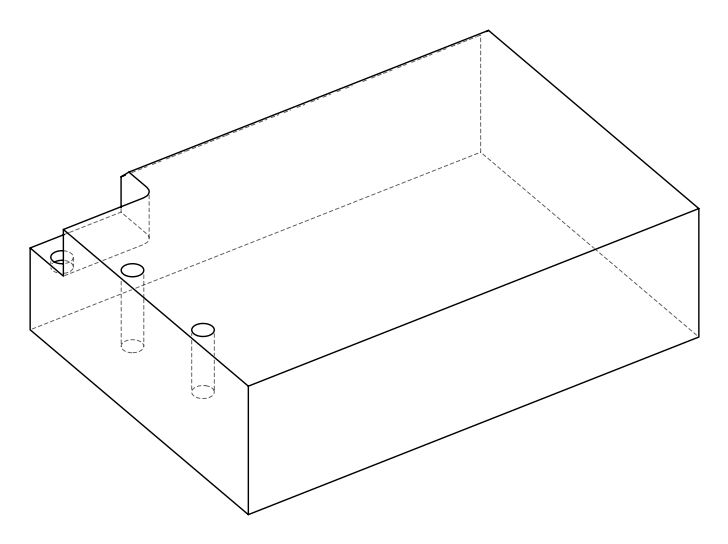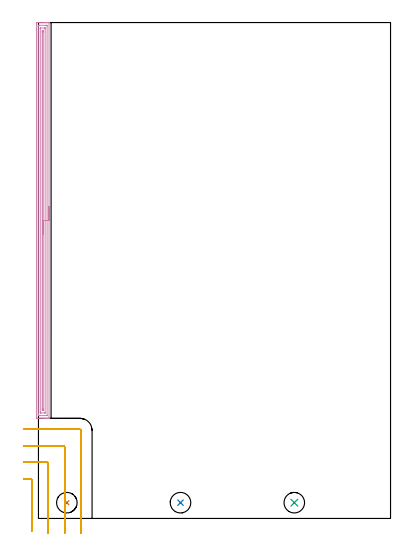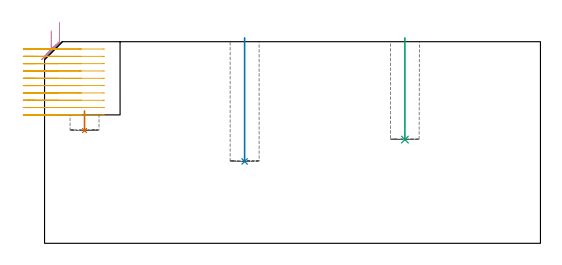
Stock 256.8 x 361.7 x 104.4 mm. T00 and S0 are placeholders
(PLAN: 5 operations, 2 tool changes, 17.4 min)
(1 INDEXABLE_INSERT_DRILL_BLIND_HOLE_FROM_SOLID | STEP1POCKET | NXT0302_001 | 0.05 min | 8083 mm3)
(2 INDEXABLE_INSERT_DRILL_BLIND_HOLE_FROM_SOLID_1 | STEP1POCKET_1 | NXT0302_001 | 0.26 min | 10905 mm3)
(3 INDEXABLE_INSERT_DRILL_BLIND_HOLE_FROM_SOLID_2 | STEP1POCKET_2 | NXT0302_001 | 0.21 min | 8914 mm3)
(4 AREA_MILL | FG_CHAMFER_SURFACE | UGT0205_001 | 9.42 min | 12454 mm3)
(5 MILL_CORNER_NOTCH_RECTANGULAR | CORNER_NOTCH_RECTANGULAR | NXT0201_012 | Follow Part, ap 4, ae 75% | 7.48 min | 100633 mm3)
(TOOL NXT0302_001 | Index. Insert Drill 15mm [880-D1500L20-05] | D15 PA176 FL75 Z2)
(TOOL UGT0205_001 | Chamfer Mill 20 x 3 x 45 deg. | D20 FL50 Z2)
(TOOL NXT0201_012 | ENDMILL 16mm [2P460-1600-NA 1630] | D16 FL38 Z6)
(OP 1 INDEXABLE_INSERT_DRILL_BLIND_HOLE_FROM_SOLID)
G17 G21 G94 G90
T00 M6
G54
G17 G0 G90 X20.7 Y11.5 S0 M3
G43 Z114.4 H1
G94 G81 G98 Z58.4 F250. R68.5
G80
M5
M2
(OP 2 INDEXABLE_INSERT_DRILL_BLIND_HOLE_FROM_SOLID_1)
G17 G21 G94 G90
T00 M6
G54
G17 G0 G90 X103.6 Y11.5 S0 M3
G43 Z114.4 H1
G94 G81 G98 Z42.4 F250. R106.4
G80
M5
M2
(OP 3 INDEXABLE_INSERT_DRILL_BLIND_HOLE_FROM_SOLID_2)
G17 G21 G94 G90
T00 M6
G54
G17 G0 G90 X186.6 Y11.5 S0 M3
G43 Z114.4 H1
G94 G81 G98 Z53.7 F250. R106.4
G80
M5
M2
(OP 4 AREA_MILL)
G17 G21 G94 G90
T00 M6
G54
G17 G0 G90 X7.7 Y227.35 S1061 M3
G43 Z114.4 H0
G94 G1 Y227.312 Z113.528 F250.
Y227.198 Z112.663
Y227.009 Z111.812
Y226.747 Z110.98
Y226.413 Z110.174
Y226.01 Z109.4
Y225.542 Z108.664
Y225.01 Z107.972
Y224.421 Z107.329
Y223.778 Z106.739
Y223.086 Z106.208
Y222.35 Z105.74
Y221.576 Z105.337
Y220.77 Z105.003
Y219.938 Z104.741
Y219.086 Z104.552
Y218.222 Z104.438
Y217.35 Z104.4
Y73.164
X7.697 Y73.01 Z104.388
X7.649 Y73.007 Z104.341
X7.267 Y73. Z103.967
X6.874 Z103.573
X6.219 Z102.915
X5.001 Z101.698
X4.437 Z101.131
X-1.193 Z95.504
X-1.492 Y73.01 Z95.206
X-1.499 Y73.307 Z95.199
Y73.324
X-1.5 Y360.787 Z95.2
X-1.499 Y361.09 Z95.201
X-1.494 Y361.673 Z95.204
X-1.492 Y361.693 Z95.206
X-0.911 Y361.697 Z95.786
X-0.302 Y361.7 Z96.395
X4.437 Z101.131
X5.001 Z101.698
X5.328 Z102.024
X5.892 Z102.589
X6.219 Z102.915
X6.874 Z103.573
X7.268 Z103.967
X7.649 Y361.693 Z104.341
X7.697 Y361.69 Z104.388
X7.7 Y361.536 Z104.4
Y217.35
X6.286 Z102.986
X6.285 Y75.263 Z102.985
X6.283 Y75.131 Z102.983
X6.279 Y75.043 Z102.979
X6.275 Y75.008 Z102.975
X6.268 Y75.007 Z102.968
X6.219 Y75.004 Z102.919
X5.723 Y75. Z102.423
X0.872 Z97.572
X0.374 Y75.001 Z97.074
X-0.02 Y75.008 Z96.68
X-0.069 Y75.01 Z96.631
X-0.079 Y75.197 Z96.621
X-0.084 Y75.329 Z96.616
X-0.085 Y75.396 Z96.615
Y359.437
X-0.083 Y359.569 Z96.617
X-0.079 Y359.657 Z96.621
X-0.075 Y359.692 Z96.625
X-0.068 Y359.693 Z96.632
X-0.02 Y359.696 Z96.68
X0.477 Y359.7 Z97.177
X5.328 Z102.028
X5.826 Y359.699 Z102.526
X6.219 Y359.692 Z102.919
X6.269 Y359.69 Z102.969
X6.279 Y359.503 Z102.979
X6.284 Y359.37 Z102.984
X6.285 Y359.304 Z102.985
X6.286 Y217.35 Z102.986
X4.871 Z101.571
Y77.181
X4.87 Y77.073 Z101.57
X4.867 Y77.02 Z101.567
X4.866 Y77.013 Z101.566
X4.85 Y77.009 Z101.55
X4.799 Y77.005 Z101.499
X4.618 Y77. Z101.318
X1.763 Z98.463
X1.582 Y77.002 Z98.282
X1.461 Y77.005 Z98.161
X1.366 Y77.01 Z98.066
X1.335 Y77.019 Z98.035
X1.333 Y77.037 Z98.033
X1.331 Y77.181 Z98.031
X1.329 Y77.616 Z98.029
Y357.519
X1.33 Y357.627 Z98.03
X1.333 Y357.68 Z98.033
X1.334 Y357.687 Z98.034
X1.35 Y357.691 Z98.05
X1.401 Y357.695 Z98.101
X1.582 Y357.7 Z98.282
X4.437 Z101.137
X4.618 Y357.698 Z101.318
X4.739 Y357.695 Z101.439
X4.834 Y357.69 Z101.534
X4.865 Y357.681 Z101.565
X4.866 Y357.663 Z101.566
X4.869 Y357.519 Z101.569
X4.871 Y357.084 Z101.571
Y217.35
X3.457 Z100.157
Y79.86
X3.455 Y79.144 Z100.155
X3.453 Y79.059 Z100.153
X3.451 Y79.014 Z100.151
X3.409 Y79.01 Z100.109
X3.306 Y79.005 Z100.006
X3.1 Y79.002 Z99.8
X2.894 Y79.005 Z99.594
X2.791 Y79.01 Z99.491
X2.749 Y79.014 Z99.449
X2.743 Y79.86 Z99.443
Y354.84
X2.745 Y355.556 Z99.445
X2.746 Y355.641 Z99.446
X2.749 Y355.686 Z99.449
X2.791 Y355.69 Z99.491
X2.894 Y355.695 Z99.594
X3.1 Y355.698 Z99.8
X3.306 Y355.695 Z100.006
X3.409 Y355.69 Z100.109
X3.45 Y355.686 Z100.15
X3.457 Y354.84 Z100.157
Y217.35
Y216.478 Z100.195
Y215.614 Z100.309
Y214.762 Z100.498
Y213.93 Z100.76
Y213.124 Z101.094
Y212.35 Z101.497
Y211.614 Z101.966
Y210.922 Z102.497
Y210.279 Z103.086
Y209.69 Z103.729
Y209.158 Z104.421
Y208.69 Z105.157
Y208.287 Z105.931
Y207.953 Z106.737
Y207.691 Z107.569
Y207.502 Z108.421
Y207.388 Z109.286
Y207.35 Z110.157
G0 Z114.4
M5
M2
(OP 5 MILL_CORNER_NOTCH_RECTANGULAR)
G17 G21 G94 G90
T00 M6
G54
G17 G0 G90 X-4.9 Y-9.324 S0 M3
G43 Z114.4 H1
Z100.61
G94 G1 Y-6.324 F250.
Y28.204 F500.
G3 X-5.696 Y29. R0.8
G1 X-8.
X-11. F250.
G0 Z114.4
X7.1 Y-11.
Z100.61
G1 Y-8.
Y40.204 F500.
G3 X6.304 Y41. R0.8
G1 X-8.
X-11. F250.
G0 Z114.4
X19.1 Y-11.
Z100.61
G1 Y-8.
Y52.204 F500.
G3 X18.304 Y53. R0.8
G1 X-8.
X-11. F250.
G0 Z114.4
X31.1 Y-11.
Z100.61
G1 Y-8.
Y64.2 F500.
G3 X30.3 Y65. R0.8
G1 X-8.
X-11. F250.
G0 Z114.4
X-4.9 Y-9.324
Z96.82
G1 Y-6.324
Y28.204 F500.
G3 X-5.696 Y29. R0.8
G1 X-8.
X-11. F250.
G0 Z114.4
X7.1 Y-11.
Z96.82
G1 Y-8.
Y40.204 F500.
G3 X6.304 Y41. R0.8
G1 X-8.
X-11. F250.
G0 Z114.4
X19.1 Y-11.
Z96.82
G1 Y-8.
Y52.204 F500.
G3 X18.304 Y53. R0.8
G1 X-8.
X-11. F250.
G0 Z114.4
X31.1 Y-11.
Z96.82
G1 Y-8.
Y64.2 F500.
G3 X30.3 Y65. R0.8
G1 X-8.
X-11. F250.
G0 Z114.4
X-4.9 Y-9.324
Z93.03
G1 Y-6.324
Y28.204 F500.
G3 X-5.696 Y29. R0.8
G1 X-8.
X-11. F250.
G0 Z114.4
X7.1 Y-11.
Z93.03
G1 Y-8.
Y40.204 F500.
G3 X6.304 Y41. R0.8
G1 X-8.
X-11. F250.
G0 Z114.4
X19.1 Y-11.
Z93.03
G1 Y-8.
Y52.204 F500.
G3 X18.304 Y53. R0.8
G1 X-8.
X-11. F250.
G0 Z114.4
X31.1 Y-11.
Z93.03
G1 Y-8.
Y64.2 F500.
G3 X30.3 Y65. R0.8
G1 X-8.
X-11. F250.
G0 Z114.4
X-4.9 Y-9.324
Z89.24
G1 Y-6.324
Y28.204 F500.
G3 X-5.696 Y29. R0.8
G1 X-8.
X-11. F250.
G0 Z114.4
X7.1 Y-11.
Z89.24
G1 Y-8.
Y40.204 F500.
G3 X6.304 Y41. R0.8
G1 X-8.
X-11. F250.
G0 Z114.4
X19.1 Y-11.
Z89.24
G1 Y-8.
Y52.204 F500.
G3 X18.304 Y53. R0.8
G1 X-8.
X-11. F250.
G0 Z114.4
X31.1 Y-11.
Z89.24
G1 Y-8.
Y64.2 F500.
G3 X30.3 Y65. R0.8
G1 X-8.
X-11. F250.
G0 Z114.4
X-4.9 Y-9.324
Z85.45
G1 Y-6.324
Y28.204 F500.
G3 X-5.696 Y29. R0.8
G1 X-8.
X-11. F250.
G0 Z114.4
X7.1 Y-11.
Z85.45
G1 Y-8.
Y40.204 F500.
G3 X6.304 Y41. R0.8
G1 X-8.
X-11. F250.
G0 Z114.4
X19.1 Y-11.
Z85.45
G1 Y-8.
Y52.204 F500.
G3 X18.304 Y53. R0.8
G1 X-8.
X-11. F250.
G0 Z114.4
X31.1 Y-11.
Z85.45
G1 Y-8.
Y64.2 F500.
G3 X30.3 Y65. R0.8
G1 X-8.
X-11. F250.
G0 Z114.4
X-4.9 Y-9.324
Z81.66
G1 Y-6.324
Y28.204 F500.
G3 X-5.696 Y29. R0.8
G1 X-8.
X-11. F250.
G0 Z114.4
X7.1 Y-11.
Z81.66
G1 Y-8.
Y40.204 F500.
G3 X6.304 Y41. R0.8
G1 X-8.
X-11. F250.
G0 Z114.4
X19.1 Y-11.
Z81.66
G1 Y-8.
Y52.204 F500.
G3 X18.304 Y53. R0.8
G1 X-8.
X-11. F250.
G0 Z114.4
X31.1 Y-11.
Z81.66
G1 Y-8.
Y64.2 F500.
G3 X30.3 Y65. R0.8
G1 X-8.
X-11. F250.
G0 Z114.4
X-4.9 Y-9.324
Z77.87
G1 Y-6.324
Y28.204 F500.
G3 X-5.696 Y29. R0.8
G1 X-8.
X-11. F250.
G0 Z114.4
X7.1 Y-11.
Z77.87
G1 Y-8.
Y40.204 F500.
G3 X6.304 Y41. R0.8
G1 X-8.
X-11. F250.
G0 Z114.4
X19.1 Y-11.
Z77.87
G1 Y-8.
Y52.204 F500.
G3 X18.304 Y53. R0.8
G1 X-8.
X-11. F250.
G0 Z114.4
X31.1 Y-11.
Z77.87
G1 Y-8.
Y64.2 F500.
G3 X30.3 Y65. R0.8
G1 X-8.
X-11. F250.
G0 Z114.4
X-4.9 Y-9.324
Z74.08
G1 Y-6.324
Y28.204 F500.
G3 X-5.696 Y29. R0.8
G1 X-8.
X-11. F250.
G0 Z114.4
X7.1 Y-11.
Z74.08
G1 Y-8.
Y40.204 F500.
G3 X6.304 Y41. R0.8
G1 X-8.
X-11. F250.
G0 Z114.4
X19.1 Y-11.
Z74.08
G1 Y-8.
Y52.204 F500.
G3 X18.304 Y53. R0.8
G1 X-8.
X-11. F250.
G0 Z114.4
X31.1 Y-11.
Z74.08
G1 Y-8.
Y64.2 F500.
G3 X30.3 Y65. R0.8
G1 X-8.
X-11. F250.
G0 Z114.4
X-4.9 Y-9.324
Z70.29
G1 Y-6.324
Y28.204 F500.
G3 X-5.696 Y29. R0.8
G1 X-8.
X-11. F250.
G0 Z114.4
X7.1 Y-11.
Z70.29
G1 Y-8.
Y40.204 F500.
G3 X6.304 Y41. R0.8
G1 X-8.
X-11. F250.
G0 Z114.4
X19.1 Y-11.
Z70.29
G1 Y-8.
Y52.204 F500.
G3 X18.304 Y53. R0.8
G1 X-8.
X-11. F250.
G0 Z114.4
X31.1 Y-11.
Z70.29
G1 Y-8.
Y64.2 F500.
G3 X30.3 Y65. R0.8
G1 X-8.
X-11. F250.
G0 Z114.4
X-4.9 Y-9.324
Z66.5
G1 Y-6.324
Y28.204 F500.
G3 X-5.696 Y29. R0.8
G1 X-8.
X-11. F250.
G0 Z114.4
X7.1 Y-11.
Z66.5
G1 Y-8.
Y40.204 F500.
G3 X6.304 Y41. R0.8
G1 X-8.
X-11. F250.
G0 Z114.4
X19.1 Y-11.
Z66.5
G1 Y-8.
Y52.204 F500.
G3 X18.304 Y53. R0.8
G1 X-8.
X-11. F250.
G0 Z114.4
X31.1 Y-11.
Z66.5
G1 Y-8.
Y64.2 F500.
G3 X30.3 Y65. R0.8
G1 X-8.
X-11. F250.
G0 Z114.4
M5
M2
